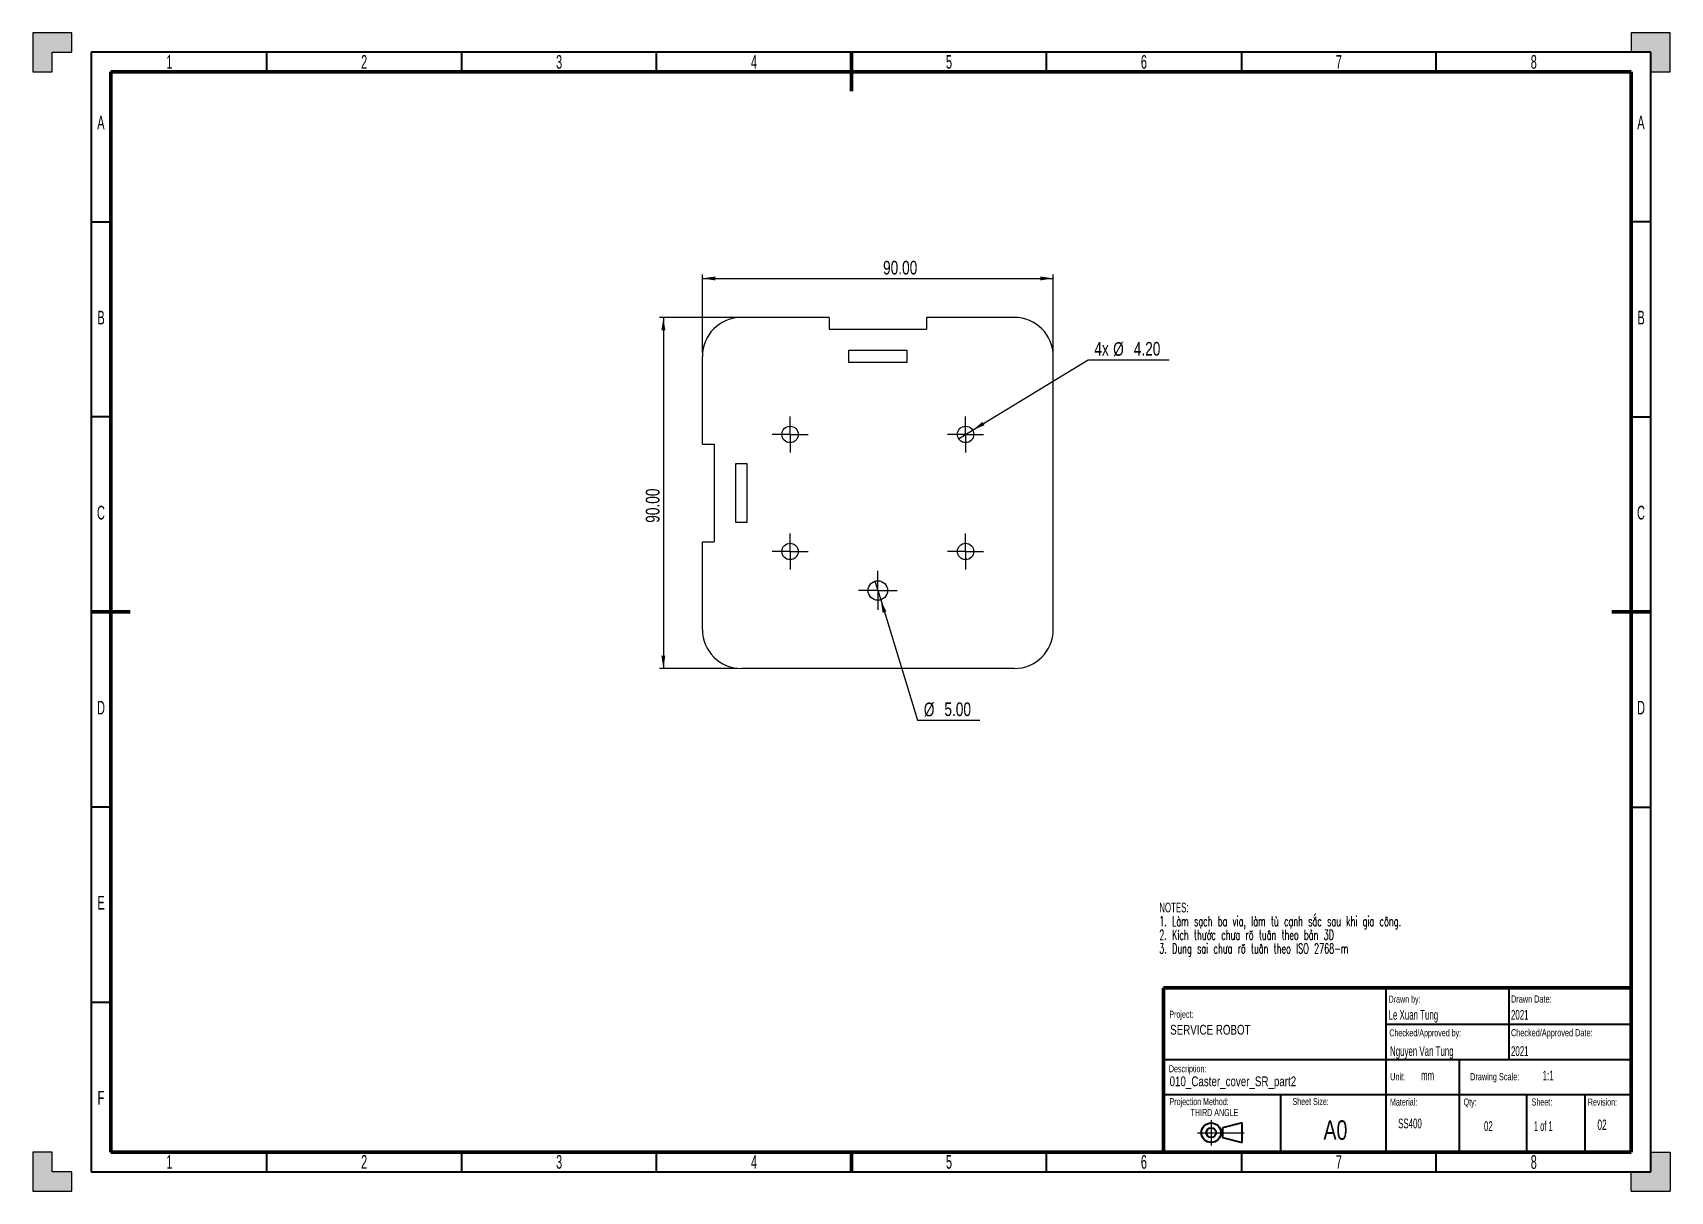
# Model space of a CAD drawing. Header units: millimetres. Extents: x 0 to 420, y 0 to 297.
import ezdxf

# ---------------------------------------------------------------- set-up
doc = ezdxf.new("R2010")
doc.units = ezdxf.units.MM
doc.layers.add('BORDER', color=7, linetype='Continuous')
doc.layers.add('TRIM', color=7, linetype='Continuous')
doc.styles.add('SLDTEXTSTYLE0', font='TXT', dxfattribs={"width": 0.605})
doc.styles.add('SLDTEXTSTYLE1', font='TXT', dxfattribs={"width": 0.605, "bigfont": 'bigfont'})
doc.styles.add('SLDTEXTSTYLE2', font='TXT', dxfattribs={"width": 0.75})
doc.styles.add('SLDTEXTSTYLE3', font='TXT', dxfattribs={"width": 0.57})
doc.dimstyles.new('SLDDIMSTYLE0', dxfattribs={"dimtxt": 3.5, "dimasz": 3.302, "dimexe": 0, "dimexo": 0.0625, "dimgap": 0.875, "dimtad": 1, "dimrnd": 1e-09, "dimzin": 4, "dimdsep": 46, "dimtxsty": 'SLDTEXTSTYLE2', "dimsah": 1, "dimcen": 0.09, "dimadec": 0, "dimazin": 1, "dimtfac": 1, "dimtofl": 0, "dimtmove": 0, "dimatfit": 3, "dimfxl": 1, "dimfrac": 2, "dimtolj": 1, "dimtzin": 12, "dimarcsym": 0})
doc.dimstyles.new('SLDDIMSTYLE1', dxfattribs={"dimtxt": 3.5, "dimasz": 3.302, "dimexe": 0, "dimexo": 0.0625, "dimgap": 0.875, "dimtad": 0, "dimtih": 1, "dimtoh": 1, "dimrnd": 1e-09, "dimzin": 4, "dimdsep": 46, "dimtxsty": 'SLDTEXTSTYLE2', "dimblk1": 'NONE', "dimsah": 1, "dimcen": 0, "dimadec": 0, "dimazin": 1, "dimtfac": 1, "dimtmove": 0, "dimatfit": 3, "dimldrblk": 'NONE', "dimfxl": 1, "dimfrac": 2, "dimtolj": 1, "dimtzin": 12, "dimarcsym": 0})

# ---------------------------------------------------------------- blocks, each defined once
blk = doc.blocks.new('SW_NOTE_0')
at = {"layer": 'BORDER', "color": 0, "char_height": 2.5, "attachment_point": 1}
for s, insert, style in [('NOTES:', (0, 3.22), 'SLDTEXTSTYLE0'), ('1. Làm sạch ba via, làm tù cạnh sắc sau khi gia công.', (0, -0.29), 'SLDTEXTSTYLE1'), ('2. Kích thước chưa rõ tuân theo bản 3D', (0, -3.79), 'SLDTEXTSTYLE1'), ('3. Dung sai chưa rõ tuân theo ISO 2768-m', (0, -7.29), 'SLDTEXTSTYLE1')]:
    blk.add_mtext(s, dxfattribs=dict(at, insert=insert, style=style))
blk = doc.blocks.new('SW_NOTE_1')
at = {"layer": 'BORDER', "color": 0, "char_height": 1.8, "attachment_point": 1, "style": 'SLDTEXTSTYLE0'}
for s, insert in [('Projection Method:', (0, 2.32)), ('THIRD ANGLE', (5.4, -0.48))]:
    blk.add_mtext(s, dxfattribs=dict(at, insert=insert))
blk = doc.blocks.new('_D')
at = {"layer": 'BORDER'}
for p, q in [((171.75, 215.02), (171.75, 235.02)), ((171.75, 234.02), (261.75, 234.02)), ((261.75, 215.02), (261.75, 235.02))]:
    blk.add_line(p, q, dxfattribs=at)
for points in [[(171.75, 234.02), (175.05, 233.51), (175.05, 234.52)], [(261.75, 234.02), (258.45, 234.52), (258.45, 233.51)]]:
    blk.add_solid(points, dxfattribs=at)
at = {"layer": 'BORDER', "insert": (218.09, 238.53), "char_height": 3.5, "attachment_point": 1, "style": 'SLDTEXTSTYLE2'}
blk.add_mtext('90.00', dxfattribs=at)
blk = doc.blocks.new('_D_1')
at = {"layer": 'BORDER'}
for p, q in [((180.75, 224.02), (160.75, 224.02)), ((161.75, 224.02), (161.75, 134.02)), ((180.75, 134.02), (160.75, 134.02))]:
    blk.add_line(p, q, dxfattribs=at)
for points in [[(161.75, 224.02), (161.24, 220.71), (162.26, 220.71)], [(161.75, 134.02), (162.26, 137.32), (161.24, 137.32)]]:
    blk.add_solid(points, dxfattribs=at)
at = {"layer": 'BORDER', "insert": (157.24, 171.37), "char_height": 3.5, "attachment_point": 1, "rotation": 90, "style": 'SLDTEXTSTYLE2'}
blk.add_mtext('90.00', dxfattribs=at)
blk = doc.blocks.new('_D_2')
at = {"layer": 'BORDER'}
for p, q in [((241.05, 195.11), (270.7, 213.16)), ((270.7, 213.16), (291.44, 213.16)), ((237.46, 192.92), (241.05, 195.11))]:
    blk.add_line(p, q, dxfattribs=at)
blk.add_solid([(241.05, 195.11), (244.13, 196.39), (243.6, 197.26)], dxfattribs=at)
at = {"layer": 'BORDER', "char_height": 3.5, "attachment_point": 1, "style": 'SLDTEXTSTYLE2'}
for s, insert in [('4x', (272.28, 217.73)), ('%%c', (277.11, 217.68)), ('4.20', (282.39, 217.73))]:
    blk.add_mtext(s, dxfattribs=dict(at, insert=insert))
blk = doc.blocks.new('_NONE')
blk = doc.blocks.new('_D_3')
at = {"layer": 'BORDER'}
for p, q in [((216.02, 156.41), (217.49, 151.63)), ((217.49, 151.63), (226.96, 120.75)), ((226.96, 120.75), (242.88, 120.75))]:
    blk.add_line(p, q, dxfattribs=at)
blk.add_solid([(217.49, 151.63), (217.97, 148.32), (218.94, 148.62)], dxfattribs=at)
at = {"layer": 'BORDER', "char_height": 3.5, "attachment_point": 1, "style": 'SLDTEXTSTYLE2'}
for s, insert in [('%%c', (228.55, 125.27)), ('5.00', (233.82, 125.32))]:
    blk.add_mtext(s, dxfattribs=dict(at, insert=insert))
blk = doc.blocks.new('SW_CENTERMARKSYMBOL_0')
at = {"layer": 'BORDER', "color": 0}
for p, q in [((0, 2.5), (0, 4.6)), ((-2.5, 0), (-4.6, 0)), ((0, 0), (-2.5, 0)), ((0, 0), (0, 2.5)), ((0, 0), (0, -2.5)), ((0, 0), (2.5, 0)), ((2.5, 0), (4.6, 0)), ((0, -2.5), (0, -4.6))]:
    blk.add_line(p, q, dxfattribs=at)
blk = doc.blocks.new('SW_CENTERMARKSYMBOL_1')
at = {"layer": 'BORDER', "color": 0}
for p, q in [((0, 2.5), (0, 4.6)), ((-2.5, 0), (-4.6, 0)), ((0, 0), (-2.5, 0)), ((0, 0), (0, 2.5)), ((0, 0), (0, -2.5)), ((0, 0), (2.5, 0)), ((2.5, 0), (4.6, 0)), ((0, -2.5), (0, -4.6))]:
    blk.add_line(p, q, dxfattribs=at)
blk = doc.blocks.new('SW_CENTERMARKSYMBOL_2')
at = {"layer": 'BORDER', "color": 0}
for p, q in [((0, 2.5), (0, 4.6)), ((-2.5, 0), (-4.6, 0)), ((0, 0), (-2.5, 0)), ((0, 0), (0, 2.5)), ((0, 0), (0, -2.5)), ((0, 0), (2.5, 0)), ((2.5, 0), (4.6, 0)), ((0, -2.5), (0, -4.6))]:
    blk.add_line(p, q, dxfattribs=at)
blk = doc.blocks.new('SW_CENTERMARKSYMBOL_3')
at = {"layer": 'BORDER', "color": 0}
for p, q in [((0, 2.5), (0, 4.6)), ((-2.5, 0), (-4.6, 0)), ((0, 0), (-2.5, 0)), ((0, 0), (0, 2.5)), ((0, 0), (0, -2.5)), ((0, 0), (2.5, 0)), ((2.5, 0), (4.6, 0)), ((0, -2.5), (0, -4.6))]:
    blk.add_line(p, q, dxfattribs=at)
blk = doc.blocks.new('SW_CENTERMARKSYMBOL_4')
at = {"layer": 'BORDER', "color": 0}
for p, q in [((0, 2.5), (0, 5)), ((-2.5, 0), (-5, 0)), ((0, 0), (-2.5, 0)), ((0, 0), (0, 2.5)), ((0, 0), (0, -2.5)), ((0, 0), (2.5, 0)), ((2.5, 0), (5, 0)), ((0, -2.5), (0, -5))]:
    blk.add_line(p, q, dxfattribs=at)

msp = doc.modelspace()

# ---------------------------------------------------------------- hatches: boundary and pattern name
at = {"layer": 'TRIM'}
for points in [[(10, 292), (10, 297), (0, 297), (0, 287), (5, 287), (5, 292)], [(415, 292), (415, 287), (420, 287), (420, 297), (410, 297), (410, 292)], [(5, 10), (0, 10), (0, 0), (10, 0), (10, 5), (5, 5)], [(420, 10), (415, 10), (415, 5), (410, 5), (410, 0), (420, 0)]]:
    msp.add_hatch(color=256, dxfattribs=at).paths.add_polyline_path(points, flags=0)

# ---------------------------------------------------------------- linework, layer by layer
at = {"color": 7, "linetype": 'Continuous', "lineweight": 25}
for p, q in [((204.253, 224.017), (181.753, 224.017)), ((204.253, 224.017), (204.253, 221.017)), ((229.253, 224.017), (229.253, 221.017)), ((251.753, 224.017), (229.253, 224.017)), ((204.253, 221.017), (229.253, 221.017)), ((224.253, 215.517), (209.253, 215.517)), ((209.253, 215.517), (209.253, 212.517)), ((224.253, 212.517), (224.253, 215.517)), ((171.753, 191.517), (171.753, 214.017)), ((209.253, 212.517), (224.253, 212.517)), ((261.753, 144.017), (261.753, 214.017)), ((171.753, 191.517), (174.753, 191.517)), ((174.753, 191.517), (174.753, 166.517)), ((183.253, 186.517), (180.253, 186.517)), ((180.253, 186.517), (180.253, 171.517)), ((183.253, 171.517), (183.253, 186.517)), ((180.253, 171.517), (183.253, 171.517)), ((171.753, 144.017), (171.753, 166.517)), ((171.753, 166.517), (174.753, 166.517)), ((251.753, 134.017), (181.753, 134.017))]:
    msp.add_line(p, q, dxfattribs=at)
for centre, radius in [((194.253, 194.017), 2.1), ((239.253, 194.017), 2.1), ((194.253, 164.017), 2.1), ((239.253, 164.017), 2.1), ((216.753, 154.017), 2.5)]:
    msp.add_circle(centre, radius, dxfattribs=at)
for centre, start, end in [((181.753, 214.017), 90, 180), ((251.753, 214.017), 0, 90), ((181.753, 144.017), 180, 270), ((251.753, 144.017), 270, 0)]:
    msp.add_arc(centre, 10, start, end, dxfattribs=at)
at = {"layer": 'BORDER', "linetype": 'Continuous', "lineweight": 35}
for p, q in [((415, 292), (15, 292)), ((15, 292), (15, 5)), ((60, 287), (60, 292)), ((110, 292), (110, 287)), ((160, 287), (160, 292)), ((260, 287), (260, 292)), ((310, 292), (310, 287)), ((360, 287), (360, 292)), ((415, 5), (415, 292)), ((15, 248.5), (20, 248.5)), ((415, 248.5), (410, 248.5)), ((20, 198.5), (15, 198.5)), ((410, 198.5), (415, 198.5)), ((20, 98.5), (15, 98.5)), ((410, 98.5), (415, 98.5)), ((15, 48.5), (20, 48.5)), ((365.986, 10.144), (365.986, 33.714)), ((410.004, 24.714), (347.058, 24.714)), ((383.204, 10.144), (383.204, 24.714)), ((398.204, 10.144), (398.204, 24.714)), ((310.16, 17.509), (305.16, 16.259)), ((310.16, 12.509), (310.16, 17.509)), ((305.16, 16.259), (305.16, 13.759)), ((305.16, 13.759), (310.16, 12.509)), ((60, 5), (60, 10)), ((110, 10), (110, 5)), ((160, 5), (160, 10)), ((260, 5), (260, 10)), ((310, 10), (310, 5)), ((360, 5), (360, 10)), ((15, 5), (415, 5))]:
    msp.add_line(p, q, dxfattribs=at)
at = {"layer": 'BORDER', "linetype": 'Continuous', "lineweight": 70}
for p, q in [((210, 292), (210, 282)), ((410, 287), (20, 287)), ((20, 287), (20, 10)), ((410, 10), (410, 287)), ((15, 148.5), (25, 148.5)), ((415, 148.5), (405, 148.5)), ((290.041, 52.144), (290.041, 10.144)), ((20, 10), (410, 10))]:
    msp.add_line(p, q, dxfattribs=at)
at = {"layer": 'BORDER', "lineweight": 70}
for p, q in [((290.041, 52.144), (410.041, 52.144)), ((210, 5), (210, 10))]:
    msp.add_line(p, q, dxfattribs=at)
at = {"layer": 'BORDER', "lineweight": 35}
for p, q in [((347.058, 52.144), (347.058, 10.144)), ((378.574, 52.144), (378.574, 33.714)), ((410.004, 42.714), (347.058, 42.714)), ((347.058, 33.714), (290.041, 33.714)), ((410.09, 33.714), (347.058, 33.714)), ((320.041, 24.714), (290.004, 24.714)), ((347.058, 24.714), (320.041, 24.714)), ((320.041, 24.714), (320.041, 10.144))]:
    msp.add_line(p, q, dxfattribs=at)
at = {"layer": 'BORDER'}
for p, q in [((302.26, 18.186), (302.26, 11.733)), ((298.719, 15.009), (310.733, 15.009))]:
    msp.add_line(p, q, dxfattribs=at)
at = {"layer": 'BORDER', "linetype": 'Continuous', "lineweight": 35}
for radius in [2.5, 1.25]:
    msp.add_circle((302.26, 15.009), radius, dxfattribs=at)
at = {"layer": 'TRIM'}
for p, q in [((0, 297), (0, 287)), ((10, 297), (0, 297)), ((10, 292), (10, 297)), ((420, 297), (410, 297)), ((410, 297), (410, 292)), ((420, 287), (420, 297)), ((5, 287), (5, 292)), ((5, 292), (10, 292)), ((410, 292), (415, 292)), ((415, 292), (415, 287)), ((0, 287), (5, 287)), ((415, 287), (420, 287)), ((5, 10), (0, 10)), ((0, 10), (0, 0)), ((5, 5), (5, 10)), ((415, 5), (415, 10)), ((415, 10), (420, 10)), ((420, 10), (420, 0)), ((10, 5), (5, 5)), ((10, 0), (10, 5)), ((410, 0), (410, 5)), ((410, 5), (415, 5)), ((0, 0), (10, 0)), ((410, 0), (420, 0))]:
    msp.add_line(p, q, dxfattribs=at)

# ---------------------------------------------------------------- block references
at = {"layer": 'BORDER'}
for name, p in [('SW_CENTERMARKSYMBOL_0', (194.253, 194.017)), ('SW_CENTERMARKSYMBOL_1', (239.253, 194.017)), ('SW_CENTERMARKSYMBOL_3', (194.253, 164.017)), ('SW_CENTERMARKSYMBOL_2', (239.253, 164.017)), ('SW_CENTERMARKSYMBOL_4', (216.753, 154.017)), ('SW_NOTE_0', (288.937, 70.768)), ('SW_NOTE_1', (291.576, 21.552))]:
    msp.add_blockref(name, p, dxfattribs=at)

# ---------------------------------------------------------------- texts
at = {"layer": 'BORDER', "color": 7, "char_height": 3.5, "attachment_point": 2, "style": 'SLDTEXTSTYLE0'}
for s, insert in [('1', (35.063, 291.284)), ('2', (85, 291.284)), ('3', (135.002, 291.284)), ('4', (184.994, 291.284)), ('5', (235, 291.284)), ('6', (285.001, 291.284)), ('7', (335.004, 291.284)), ('8', (385.001, 291.284)), ('A', (17.481, 275.724)), ('A', (412.481, 275.724)), ('B', (17.52, 225.724)), ('B', (412.52, 225.724)), ('C', (17.487, 175.724)), ('C', (412.487, 175.724)), ('D', (17.499, 125.724)), ('D', (412.499, 125.724)), ('E', (17.522, 75.724)), ('F', (17.492, 25.724)), ('1', (35.063, 9.284)), ('2', (85, 9.284)), ('3', (135.002, 9.275)), ('4', (184.994, 9.247)), ('5', (235, 9.269)), ('6', (285.001, 9.258)), ('7', (335.004, 9.246)), ('8', (385.001, 9.246))]:
    msp.add_mtext(s, dxfattribs=dict(at, insert=insert))
at = {"layer": 'BORDER'}
for s, insert, char_height, attachment_point, style in [('Project:', (291.511, 46.253), 1.8, 1, 'SLDTEXTSTYLE0'), ('Drawn by:', (347.759, 50.148), 1.8, 1, 'SLDTEXTSTYLE0'), ('Le Xuan Tung', (347.759, 46.487), 2.5, 1, 'SLDTEXTSTYLE0'), ('2021', (379.154, 46.487), 2.5, 1, 'SLDTEXTSTYLE0'), ('Drawn Date:', (379.154, 50.211), 1.85208, 1, 'SLDTEXTSTYLE0'), ('SERVICE ROBOT', (291.738, 42.653), 2.5, 1, 'SLDTEXTSTYLE2'), ('Checked/Approved by:', (347.947, 41.504), 1.8, 1, 'SLDTEXTSTYLE0'), ('Checked/Approved Date:', (379.154, 41.566), 1.85208, 1, 'SLDTEXTSTYLE0'), ('Nguyen Van Tung', (348.135, 37.174), 2.5, 1, 'SLDTEXTSTYLE0'), ('2021', (379.154, 37.174), 2.5, 1, 'SLDTEXTSTYLE0'), ('Description:', (291.409, 32.31), 1.8, 1, 'SLDTEXTSTYLE0'), ('010_Caster_cover_SR_part2', (291.587, 29.429), 2.5, 1, 'SLDTEXTSTYLE2'), ('Unit:', (348.151, 30.299), 1.8521, 1, 'SLDTEXTSTYLE0'), ('mm', (356.072, 30.93), 2.5, 1, 'SLDTEXTSTYLE0'), ('Drawing Scale:', (368.677, 30.299), 1.85208, 1, 'SLDTEXTSTYLE0'), ('1:1', (387.281, 30.93), 2.5, 1, 'SLDTEXTSTYLE0'), ('Sheet Size:', (327.769, 23.913), 1.8, 2, 'SLDTEXTSTYLE0'), ('Material:', (348.117, 23.771), 1.8, 1, 'SLDTEXTSTYLE0'), ('Qty:', (366.989, 23.771), 1.8, 1, 'SLDTEXTSTYLE0'), ('Sheet:', (384.452, 23.771), 1.8, 1, 'SLDTEXTSTYLE0'), ('Revision:', (398.86, 23.771), 1.8, 1, 'SLDTEXTSTYLE0'), ('A0', (334.124, 18.18), 5, 2, 'SLDTEXTSTYLE2'), ('SS400', (350.21, 18.623), 2.5, 1, 'SLDTEXTSTYLE0'), ('02', (372.231, 17.959), 2.5, 1, 'SLDTEXTSTYLE0'), ('1 of 1', (385.042, 17.959), 2.5, 1, 'SLDTEXTSTYLE3'), ('02', (401.316, 18.375), 2.6458, 1, 'SLDTEXTSTYLE0')]:
    msp.add_mtext(s, dxfattribs=dict(at, insert=insert, char_height=char_height, attachment_point=attachment_point, style=style))

# ---------------------------------------------------------------- dimensions: what is measured, and where the dimension line sits
dim = msp.add_linear_dim(base=(261.753, 234.017), p1=(171.753, 214.017), p2=(261.753, 214.017), dimstyle='SLDDIMSTYLE0', dxfattribs=at)
dim.commit()
dim.dimension.update_dxf_attribs({"geometry": '_D', "text_midpoint": (223.909, 234.017), "dimtype": 160})
dim = msp.add_linear_dim(base=(161.753, 134.017), p1=(181.753, 224.017), p2=(181.753, 134.017), angle=90, dimstyle='SLDDIMSTYLE0', dxfattribs=at)
dim.commit()
dim.dimension.update_dxf_attribs({"geometry": '_D_1', "text_midpoint": (161.753, 177.189), "dimtype": 160})
dim = msp.add_diameter_dim_2p(p1=(237.459, 192.925), p2=(241.046, 195.109), text='4x<>', dimstyle='SLDDIMSTYLE1', dxfattribs=at)
dim.commit()
dim.dimension.update_dxf_attribs({"geometry": '_D_2', "text_midpoint": (281.863, 215.969), "dimtype": 163})
dim = msp.add_diameter_dim_2p(p1=(216.019, 156.407), p2=(217.486, 151.627), dimstyle='SLDDIMSTYLE1', dxfattribs=at)
dim.commit()
dim.dimension.update_dxf_attribs({"geometry": '_D_3', "text_midpoint": (235.711, 123.56), "dimtype": 163})

doc.saveas('drawing.dxf')
